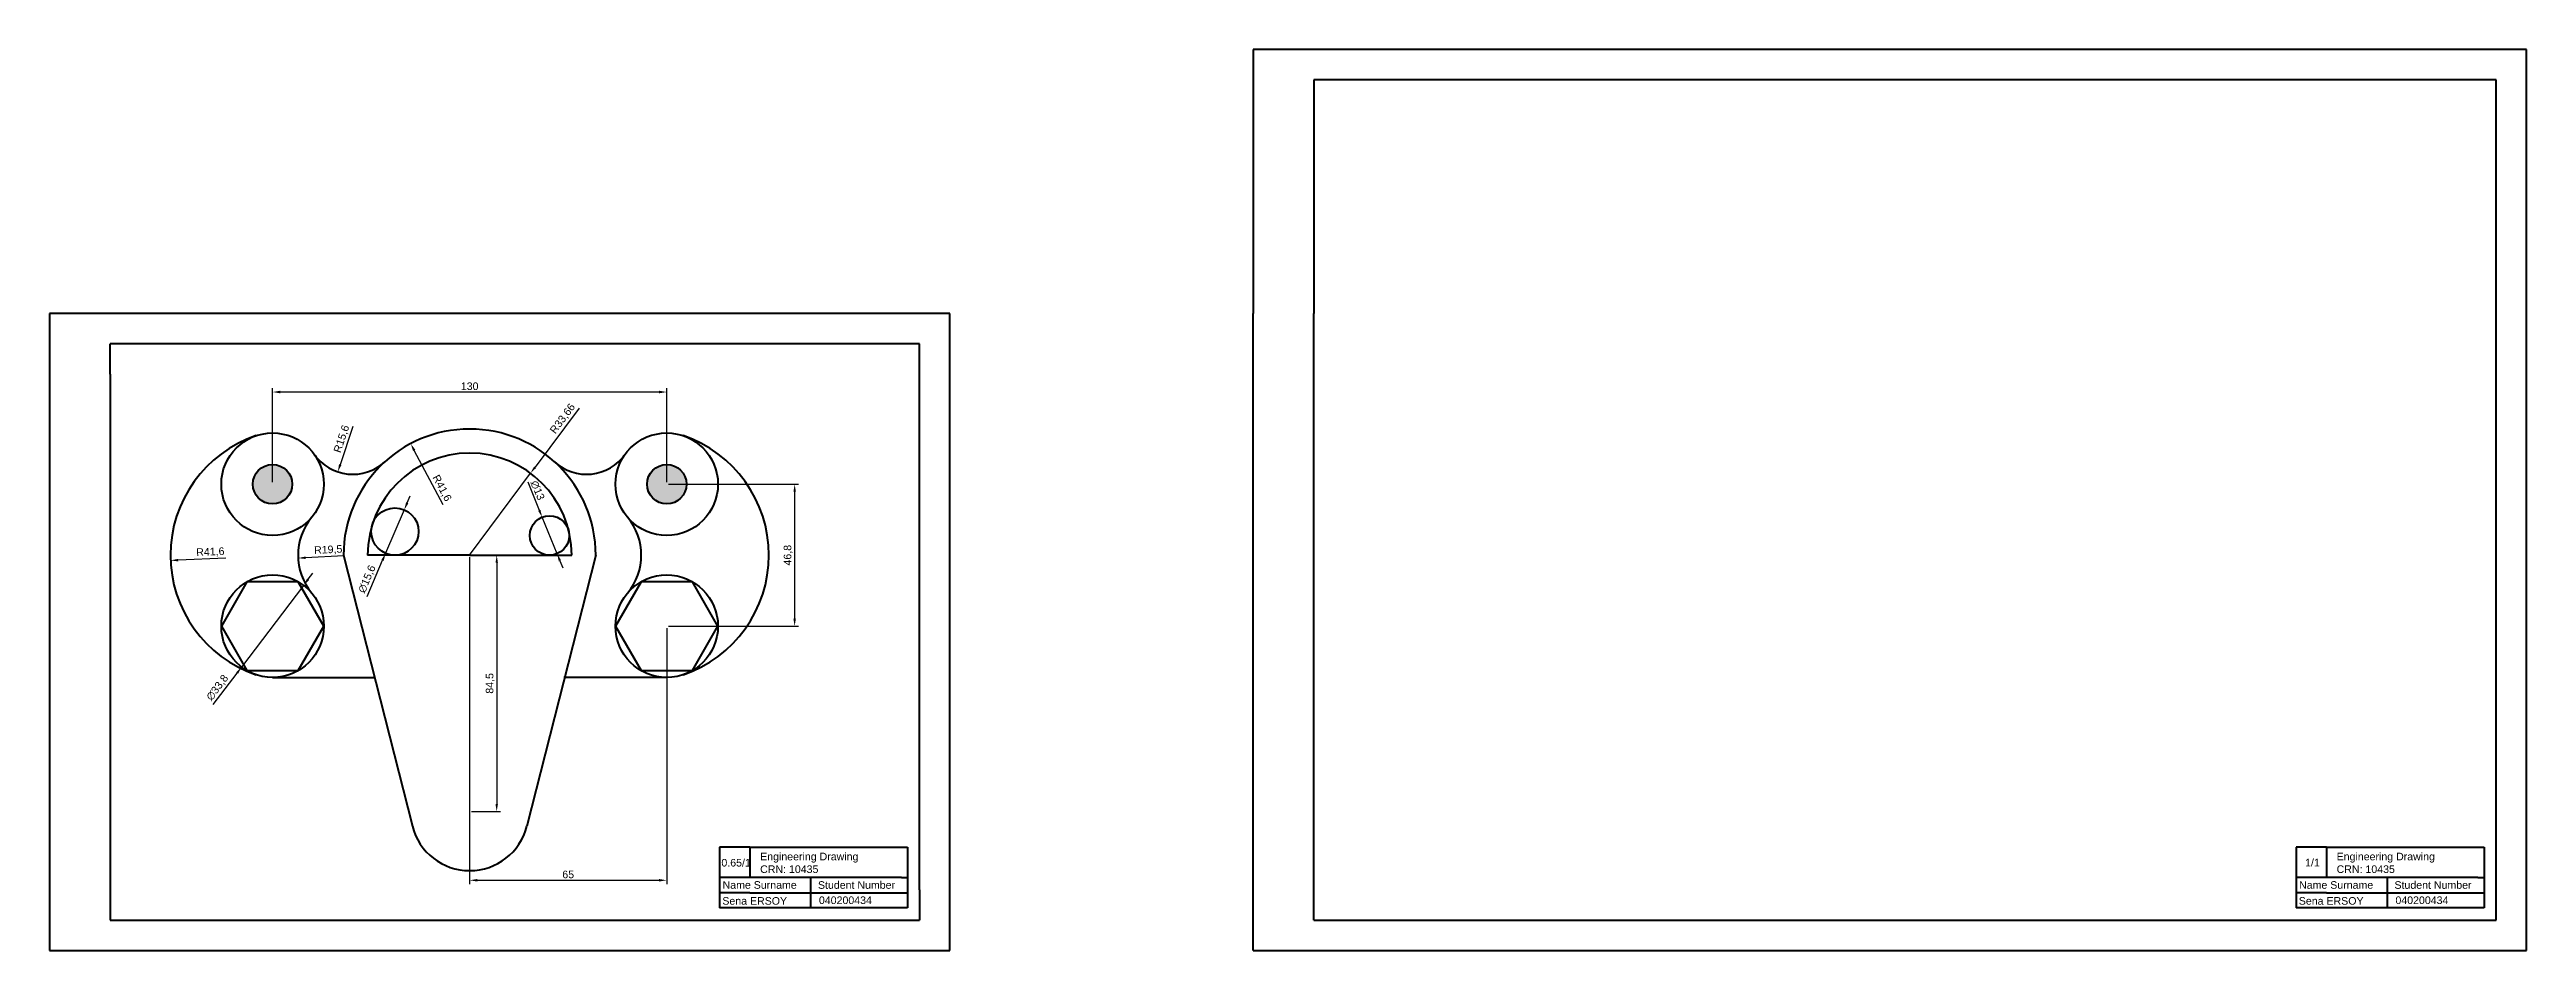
# Model space of a CAD drawing. Header units: millimetres. Extents: x 1695 to 2512, y 1940 to 2237.
import ezdxf

# ---------------------------------------------------------------- set-up
doc = ezdxf.new("R2010")
doc.units = ezdxf.units.MM
doc.layers.add('Dimension', color=10, linetype='Continuous', lineweight=25, plot=False)
doc.layers.add('Object', color=7, linetype='Continuous', lineweight=50, plot=False)
doc.layers.add('Letterhead', color=7, linetype='Continuous', lineweight=100)
doc.styles.get("Standard").update_dxf_attribs({"font": 'arial.ttf'})
doc.dimstyles.new('ISO-25', dxfattribs={"dimtxt": 2.5, "dimasz": 2.5, "dimexe": 1.25, "dimexo": 0.625, "dimtad": 1, "dimtxsty": 'Standard', "dimcen": 2.5, "dimadec": 0, "dimazin": 0, "dimtfac": 1, "dimtmove": 0, "dimatfit": 3, "dimfxl": 1, "dimarcsym": 0})

# ---------------------------------------------------------------- blocks, each defined once
blk = doc.blocks.new('*D1')
at = {"layer": 'Defpoints', "color": 0, "transparency": 16777216}
for p in [(1768.46, 2123.76), (1768.46, 2093.36), (1898.46, 2093.36)]:
    blk.add_point(p, dxfattribs=at)
at = {"layer": 'Dimension', "color": 0, "lineweight": -2, "transparency": 16777216}
for p, q in [((1768.46, 2093.99), (1768.46, 2125.01)), ((1898.46, 2093.99), (1898.46, 2125.01)), ((1895.96, 2123.76), (1770.96, 2123.76))]:
    blk.add_line(p, q, dxfattribs=at)
at = {"layer": 'Dimension', "color": 0, "transparency": 16777216}
for points in [[(1770.96, 2124.18), (1770.96, 2123.34), (1768.46, 2123.76)], [(1895.96, 2124.18), (1895.96, 2123.34), (1898.46, 2123.76)]]:
    blk.add_solid(points, dxfattribs=at)
at = {"layer": 'Dimension', "color": 0, "transparency": 16777216, "insert": (1833.46, 2125.66), "char_height": 2.5, "attachment_point": 5}
blk.add_mtext('130', dxfattribs=at)
blk = doc.blocks.new('*D2')
at = {"layer": 'Defpoints', "color": 0, "transparency": 16777216}
for p in [(1833.46, 2069.96), (1833.46, 1985.46), (1842.38, 1985.46)]:
    blk.add_point(p, dxfattribs=at)
at = {"layer": 'Dimension', "color": 0, "lineweight": -2, "transparency": 16777216}
for p, q in [((1834.08, 2069.96), (1843.63, 2069.96)), ((1842.38, 2067.46), (1842.38, 1987.96)), ((1834.08, 1985.46), (1843.63, 1985.46))]:
    blk.add_line(p, q, dxfattribs=at)
at = {"layer": 'Dimension', "color": 0, "transparency": 16777216}
for points in [[(1841.97, 2067.46), (1842.8, 2067.46), (1842.38, 2069.96)], [(1841.97, 1987.96), (1842.8, 1987.96), (1842.38, 1985.46)]]:
    blk.add_solid(points, dxfattribs=at)
at = {"layer": 'Dimension', "color": 0, "transparency": 16777216, "insert": (1840.26, 2027.71), "char_height": 2.5, "attachment_point": 5, "rotation": 90}
blk.add_mtext('84,5', dxfattribs=at)
blk = doc.blocks.new('*D3')
at = {"layer": 'Defpoints', "color": 0, "transparency": 16777216}
for p in [(1857.36, 2082.48), (1862.29, 2070.45)]:
    blk.add_point(p, dxfattribs=at)
at = {"layer": 'Dimension', "color": 0, "lineweight": -2, "transparency": 16777216}
for p, q in [((1852.61, 2094.1), (1856.42, 2084.79)), ((1862.29, 2070.45), (1857.36, 2082.48)), ((1863.23, 2068.13), (1864.18, 2065.82))]:
    blk.add_line(p, q, dxfattribs=at)
at = {"layer": 'Dimension', "color": 0, "transparency": 16777216}
for points in [[(1856.8, 2084.95), (1856.03, 2084.64), (1857.36, 2082.48)], [(1863.62, 2068.29), (1862.85, 2067.98), (1862.29, 2070.45)]]:
    blk.add_solid(points, dxfattribs=at)
at = {"layer": 'Dimension', "color": 0, "transparency": 16777216, "insert": (1855.86, 2091.35), "char_height": 2.5, "attachment_point": 5, "rotation": 292.25156}
blk.add_mtext('∅13', dxfattribs=at)
blk = doc.blocks.new('*D4')
at = {"layer": 'Defpoints', "color": 0, "transparency": 16777216}
for p in [(1811.88, 2084.93), (1805.73, 2070.6)]:
    blk.add_point(p, dxfattribs=at)
at = {"layer": 'Dimension', "color": 0, "lineweight": -2, "transparency": 16777216}
for p, q in [((1811.88, 2084.93), (1805.73, 2070.6)), ((1812.87, 2087.23), (1813.85, 2089.53)), ((1799.63, 2056.39), (1804.74, 2068.3))]:
    blk.add_line(p, q, dxfattribs=at)
at = {"layer": 'Dimension', "color": 0, "transparency": 16777216}
for points in [[(1812.48, 2087.39), (1813.25, 2087.07), (1811.88, 2084.93)], [(1804.36, 2068.46), (1805.13, 2068.13), (1805.73, 2070.6)]]:
    blk.add_solid(points, dxfattribs=at)
at = {"layer": 'Dimension', "color": 0, "transparency": 16777216, "insert": (1799.7, 2062.05), "char_height": 2.5, "attachment_point": 5, "rotation": 66.78073}
blk.add_mtext('∅15,6', dxfattribs=at)
blk = doc.blocks.new('*D5')
at = {"layer": 'Defpoints', "color": 0, "transparency": 16777216}
for p in [(1853.54, 2096.97), (1833.46, 2069.96)]:
    blk.add_point(p, dxfattribs=at)
at = {"layer": 'Dimension', "color": 0, "lineweight": -2, "transparency": 16777216}
for p, q in [((1869.54, 2118.49), (1855.03, 2098.98)), ((1833.46, 2069.96), (1853.54, 2096.97))]:
    blk.add_line(p, q, dxfattribs=at)
at = {"layer": 'Dimension', "color": 0, "transparency": 16777216}
blk.add_solid([(1854.7, 2099.23), (1855.37, 2098.73), (1853.54, 2096.97)], dxfattribs=at)
at = {"layer": 'Dimension', "color": 0, "transparency": 16777216, "insert": (1864.23, 2114.91), "char_height": 2.5, "attachment_point": 5, "rotation": 53.36569}
blk.add_mtext('R33,66', dxfattribs=at)
blk = doc.blocks.new('*D6')
at = {"layer": 'Defpoints', "color": 0, "transparency": 16777216}
for p in [(1814, 2106.74), (1833.46, 2069.96)]:
    blk.add_point(p, dxfattribs=at)
at = {"layer": 'Dimension', "color": 0, "lineweight": -2, "transparency": 16777216}
blk.add_line((1824.69, 2086.53), (1815.17, 2104.53), dxfattribs=at)
at = {"layer": 'Dimension', "color": 0, "transparency": 16777216}
blk.add_solid([(1815.54, 2104.72), (1814.8, 2104.33), (1814, 2106.74)], dxfattribs=at)
at = {"layer": 'Dimension', "color": 0, "transparency": 16777216, "insert": (1824.2, 2092.01), "char_height": 2.5, "attachment_point": 5, "rotation": 297.88077}
blk.add_mtext('R41,6', dxfattribs=at)
blk = doc.blocks.new('*D7')
at = {"layer": 'Defpoints', "color": 0, "transparency": 16777216}
for p in [(1898.46, 2093.36), (1898.46, 2046.56), (1940.66, 2046.56)]:
    blk.add_point(p, dxfattribs=at)
at = {"layer": 'Dimension', "color": 0, "lineweight": -2, "transparency": 16777216}
for p, q in [((1899.08, 2093.36), (1941.91, 2093.36)), ((1940.66, 2090.86), (1940.66, 2049.06)), ((1899.08, 2046.56), (1941.91, 2046.56))]:
    blk.add_line(p, q, dxfattribs=at)
at = {"layer": 'Dimension', "color": 0, "transparency": 16777216}
for points in [[(1940.24, 2090.86), (1941.07, 2090.86), (1940.66, 2093.36)], [(1940.24, 2049.06), (1941.07, 2049.06), (1940.66, 2046.56)]]:
    blk.add_solid(points, dxfattribs=at)
at = {"layer": 'Dimension', "color": 0, "transparency": 16777216, "insert": (1938.53, 2069.96), "char_height": 2.5, "attachment_point": 5, "rotation": 90}
blk.add_mtext('46,8', dxfattribs=at)
blk = doc.blocks.new('*D8')
at = {"layer": 'Defpoints', "color": 0, "transparency": 16777216}
for p in [(1778.67, 2060.03), (1758.25, 2033.1)]:
    blk.add_point(p, dxfattribs=at)
at = {"layer": 'Dimension', "color": 0, "lineweight": -2, "transparency": 16777216}
for p, q in [((1778.67, 2060.03), (1758.25, 2033.1)), ((1780.18, 2062.02), (1781.69, 2064.01)), ((1748.9, 2020.77), (1756.73, 2031.11))]:
    blk.add_line(p, q, dxfattribs=at)
at = {"layer": 'Dimension', "color": 0, "transparency": 16777216}
for points in [[(1779.85, 2062.27), (1780.51, 2061.77), (1778.67, 2060.03)], [(1756.4, 2031.36), (1757.07, 2030.85), (1758.25, 2033.1)]]:
    blk.add_solid(points, dxfattribs=at)
at = {"layer": 'Dimension', "color": 0, "transparency": 16777216, "insert": (1750.33, 2026.25), "char_height": 2.5, "attachment_point": 5, "rotation": 52.825}
blk.add_mtext('∅33,8', dxfattribs=at)
blk = doc.blocks.new('*D9')
at = {"layer": 'Defpoints', "color": 0, "transparency": 16777216}
for p in [(1734.8, 2068.24), (1776.36, 2069.96)]:
    blk.add_point(p, dxfattribs=at)
at = {"layer": 'Dimension', "color": 0, "lineweight": -2, "transparency": 16777216}
blk.add_line((1753.08, 2069), (1737.3, 2068.34), dxfattribs=at)
at = {"layer": 'Dimension', "color": 0, "transparency": 16777216}
blk.add_solid([(1737.28, 2068.76), (1737.32, 2067.92), (1734.8, 2068.24)], dxfattribs=at)
at = {"layer": 'Dimension', "color": 0, "transparency": 16777216, "insert": (1747.93, 2070.91), "char_height": 2.5, "attachment_point": 5, "rotation": 2.37889}
blk.add_mtext('R41,6', dxfattribs=at)
blk = doc.blocks.new('*D10')
at = {"layer": 'Defpoints', "color": 0, "transparency": 16777216}
for p in [(1776.86, 2069), (1796.34, 2069.96)]:
    blk.add_point(p, dxfattribs=at)
at = {"layer": 'Dimension', "color": 0, "lineweight": -2, "transparency": 16777216}
blk.add_line((1792, 2069.75), (1779.36, 2069.12), dxfattribs=at)
at = {"layer": 'Dimension', "color": 0, "transparency": 16777216}
blk.add_solid([(1779.34, 2069.54), (1779.38, 2068.71), (1776.86, 2069)], dxfattribs=at)
at = {"layer": 'Dimension', "color": 0, "transparency": 16777216, "insert": (1786.82, 2071.62), "char_height": 2.5, "attachment_point": 5, "rotation": 2.84035}
blk.add_mtext('R19,5', dxfattribs=at)
blk = doc.blocks.new('*D11')
at = {"layer": 'Defpoints', "color": 0, "transparency": 16777216}
for p in [(1794.92, 2112.23), (1789.97, 2097.44)]:
    blk.add_point(p, dxfattribs=at)
at = {"layer": 'Dimension', "color": 0, "lineweight": -2, "transparency": 16777216}
blk.add_line((1794.97, 2112.39), (1790.76, 2099.81), dxfattribs=at)
at = {"layer": 'Dimension', "color": 0, "transparency": 16777216}
blk.add_solid([(1790.37, 2099.94), (1791.16, 2099.68), (1789.97, 2097.44)], dxfattribs=at)
at = {"layer": 'Dimension', "color": 0, "transparency": 16777216, "insert": (1791.35, 2108.26), "char_height": 2.5, "attachment_point": 5, "rotation": 71.50692}
blk.add_mtext('R15,6', dxfattribs=at)
blk = doc.blocks.new('*D12')
at = {"layer": 'Defpoints', "color": 0, "transparency": 16777216}
for p in [(1833.46, 2069.96), (1898.46, 2046.56), (1898.46, 1962.79)]:
    blk.add_point(p, dxfattribs=at)
at = {"layer": 'Dimension', "color": 0, "lineweight": -2, "transparency": 16777216}
for p, q in [((1833.46, 2069.34), (1833.46, 1961.54)), ((1898.46, 2045.94), (1898.46, 1961.54)), ((1835.96, 1962.79), (1895.96, 1962.79))]:
    blk.add_line(p, q, dxfattribs=at)
at = {"layer": 'Dimension', "color": 0, "transparency": 16777216}
for points in [[(1835.96, 1963.21), (1835.96, 1962.38), (1833.46, 1962.79)], [(1895.96, 1963.21), (1895.96, 1962.38), (1898.46, 1962.79)]]:
    blk.add_solid(points, dxfattribs=at)
at = {"layer": 'Dimension', "color": 0, "transparency": 16777216, "insert": (1865.96, 1964.7), "char_height": 2.5, "attachment_point": 5}
blk.add_mtext('65', dxfattribs=at)

msp = doc.modelspace()

# ---------------------------------------------------------------- hatches: boundary and pattern name
at = {"layer": 'Object', "true_color": 0x14902c}
h = msp.add_hatch(color=104, dxfattribs=at)
h.dxf.hatch_style = 1
h.paths.add_polyline_path([(1774.957, 2093.364, 1), (1761.957, 2093.364, 1)])
at = {"layer": 'Object', "true_color": 0x1e2285}
h = msp.add_hatch(color=166, dxfattribs=at)
h.dxf.hatch_style = 1
h.paths.add_polyline_path([(1904.957, 2093.364, 1), (1891.957, 2093.364, 1)])

# ---------------------------------------------------------------- linework, layer by layer
at = {"layer": 'Letterhead'}
for p, q in [((2511.884, 2236.663), (2091.884, 2236.663)), ((2091.884, 2236.663), (2091.884, 2149.663)), ((2511.884, 1939.663), (2511.884, 2236.663)), ((2111.884, 2226.663), (2111.884, 2149.663)), ((2501.884, 2226.663), (2111.884, 2226.663)), ((2501.884, 1949.663), (2501.884, 2226.663)), ((1694.884, 2149.663), (1694.884, 1939.663)), ((1991.884, 2149.663), (1694.884, 2149.663)), ((1991.884, 1939.663), (1991.884, 2149.663)), ((2091.884, 1939.663), (2091.884, 2149.663)), ((2111.884, 1949.663), (2111.884, 2149.663)), ((1981.884, 2139.663), (1714.884, 2139.663)), ((1714.884, 2129.663), (1714.884, 2139.663)), ((1981.884, 2129.663), (1981.884, 2139.663)), ((1714.884, 2129.663), (1714.884, 1959.663)), ((1981.884, 1959.663), (1981.884, 2129.663)), ((1925.884, 1973.663), (1915.884, 1973.663)), ((1915.884, 1973.663), (1915.884, 1953.663)), ((1925.884, 1973.663), (1977.884, 1973.663)), ((1925.884, 1973.663), (1925.884, 1963.663)), ((1977.884, 1973.663), (1977.884, 1953.663)), ((2445.884, 1973.663), (2435.884, 1973.663)), ((2435.884, 1973.663), (2435.884, 1953.663)), ((2445.884, 1973.663), (2497.884, 1973.663)), ((2445.884, 1973.663), (2445.884, 1963.663)), ((2497.884, 1973.663), (2497.884, 1953.663)), ((1925.884, 1963.663), (1915.884, 1963.663)), ((1975.884, 1963.663), (1925.884, 1963.663)), ((1945.884, 1963.663), (1945.884, 1953.663)), ((1975.884, 1963.663), (1977.884, 1963.663)), ((2445.884, 1963.663), (2435.884, 1963.663)), ((2495.884, 1963.663), (2445.884, 1963.663)), ((2465.884, 1963.663), (2465.884, 1953.663)), ((2495.884, 1963.663), (2497.884, 1963.663)), ((1714.884, 1959.663), (1714.884, 1949.663)), ((1925.884, 1958.663), (1915.884, 1958.663)), ((1925.884, 1953.663), (1915.884, 1953.663)), ((1925.884, 1958.663), (1977.884, 1958.663)), ((1977.884, 1953.663), (1925.884, 1953.663)), ((1981.884, 1959.663), (1981.884, 1949.663)), ((2445.884, 1958.663), (2435.884, 1958.663)), ((2445.884, 1953.663), (2435.884, 1953.663)), ((2445.884, 1958.663), (2497.884, 1958.663)), ((2497.884, 1953.663), (2445.884, 1953.663)), ((1714.884, 1949.663), (1981.884, 1949.663)), ((2111.884, 1949.663), (2501.884, 1949.663)), ((1694.884, 1939.663), (1991.884, 1939.663)), ((2091.884, 1939.663), (2511.884, 1939.663))]:
    msp.add_line(p, q, dxfattribs=at)
at = {"layer": 'Object'}
for p, q in [((1791.857, 2069.964), (1814.558, 1980.66)), ((1833.457, 2069.964), (1799.8, 2069.964)), ((1833.457, 2069.964), (1867.114, 2069.964)), ((1875.057, 2069.964), (1852.356, 1980.66)), ((1768.457, 2029.664), (1802.397, 2029.664)), ((1898.457, 2029.664), (1864.517, 2029.664)), ((1852.957, 1985.464), (1852.957, 1985.464))]:
    msp.add_line(p, q, dxfattribs=at)
for points in [[(1760.007, 2061.2), (1751.557, 2046.564), (1760.007, 2031.928), (1776.907, 2031.928), (1785.357, 2046.564), (1776.907, 2061.2)], [(1890.007, 2061.2), (1881.557, 2046.564), (1890.007, 2031.928), (1906.907, 2031.928), (1915.357, 2046.564), (1906.907, 2061.2)]]:
    msp.add_lwpolyline(points, close=True, dxfattribs=at)
for centre, radius in [((1768.457, 2093.364), 16.9), ((1898.457, 2093.364), 16.9), ((1768.457, 2093.364), 6.5), ((1898.457, 2093.364), 6.5), ((1808.805, 2077.764), 7.8), ((1859.825, 2076.464), 6.5), ((1768.457, 2046.564), 16.9), ((1898.457, 2046.564), 16.9)]:
    msp.add_circle(centre, radius, dxfattribs=at)
for centre, radius, start, end in [((1776.365, 2069.964), 41.6, 108.671718, 251.328282), ((1833.457, 2069.964), 41.6, 0, 180), ((1890.55, 2069.964), 41.6, 288.671718, 71.328282), ((1794.919, 2112.233), 15.6, 215.49098, 312.356851), ((1833.457, 2069.964), 33.657, 0, 180), ((1776.365, 2069.964), 41.6, 46.669408, 46.699948), ((1871.995, 2112.233), 15.6, 227.643149, 324.50902), ((1890.55, 2069.964), 41.6, 133.300052, 133.330592), ((1796.339, 2069.964), 19.5, 139.994799, 220.005201), ((1870.575, 2069.964), 19.5, 319.994799, 40.005201), ((1833.457, 1985.464), 19.5, 194.262469, 345.737531)]:
    msp.add_arc(centre, radius, start, end, dxfattribs=at)

# ---------------------------------------------------------------- texts
at = {"layer": 'Letterhead', "char_height": 2.5, "attachment_point": 1}
for s, width, insert in [('0.65/1', 5.87878, (1916.491, 1969.826)), ('Engineering Drawing\\PCRN: 10435', 34.36186, (1929.271, 1971.874)), ('1/1', 5.87878, (2438.862, 1969.871)), ('Engineering Drawing\\PCRN: 10435', 34.36186, (2449.271, 1971.874)), ('Name Surname', 25.15071, (1916.885, 1962.499)), ('Student Number', 26, (1948.345, 1962.482)), ('Name Surname', 25.15071, (2436.885, 1962.499)), ('Student Number', 26, (2468.345, 1962.482)), ('Sena ERSOY', 31, (1916.799, 1957.243)), ('040200434', 31, (1948.66, 1957.466)), ('Sena ERSOY', 31, (2436.799, 1957.243)), ('040200434', 31, (2468.66, 1957.466))]:
    msp.add_mtext_dynamic_manual_height_columns(s, width=width, gutter_width=12.5, heights=[0], dxfattribs=dict(at, insert=insert))

# ---------------------------------------------------------------- dimensions: what is measured, and where the dimension line sits
at = {"layer": 'Dimension'}
for base, p1, p2, picture, middle in [((1768.457, 2123.759), (1898.457, 2093.364), (1768.457, 2093.364), '*D1', (1833.457, 2125.662)), ((1898.457, 1962.794), (1833.457, 2069.964), (1898.457, 2046.564), '*D12', (1865.957, 1964.696))]:
    dim = msp.add_linear_dim(base=base, p1=p1, p2=p2, dimstyle='ISO-25', dxfattribs=at)
    dim.commit()
    dim.dimension.update_dxf_attribs({"geometry": picture, "text_midpoint": middle})
for center, mpoint, picture, middle in [((1833.457, 2069.964), (1853.54, 2096.973), '*D5', (1865.935, 2113.641)), ((1794.919, 2112.233), (1789.971, 2097.438), '*D11', (1793.363, 2107.582)), ((1833.457, 2069.964), (1814.004, 2106.735), '*D6', (1822.321, 2091.014)), ((1776.365, 2069.964), (1734.801, 2068.237), '*D9', (1748.02, 2068.787)), ((1796.339, 2069.964), (1776.863, 2068.998), '*D10', (1786.928, 2069.497))]:
    dim = msp.add_radius_dim(center=center, mpoint=mpoint, dimstyle='ISO-25', dxfattribs=at)
    dim.commit()
    dim.dimension.update_dxf_attribs({"geometry": picture, "text_midpoint": middle, "dimtype": 164})
for p1, p2, picture, middle in [((1862.286, 2070.448), (1857.363, 2082.48), '*D3', (1855.865, 2091.349)), ((1811.88, 2084.932), (1805.73, 2070.596), '*D4', (1799.703, 2062.048)), ((1778.669, 2060.03), (1758.245, 2033.098), '*D8', (1750.333, 2026.254))]:
    dim = msp.add_diameter_dim_2p(p1=p1, p2=p2, dimstyle='ISO-25', dxfattribs=at)
    dim.commit()
    dim.dimension.update_dxf_attribs({"geometry": picture, "text_midpoint": middle})
for base, p1, p2, picture, middle in [((1940.658, 2046.564), (1898.457, 2093.364), (1898.457, 2046.564), '*D7', (1938.531, 2069.964)), ((1842.383, 1985.464), (1833.457, 2069.964), (1833.457, 1985.464), '*D2', (1840.255, 2027.714))]:
    dim = msp.add_linear_dim(base=base, p1=p1, p2=p2, angle=90, dimstyle='ISO-25', dxfattribs=at)
    dim.commit()
    dim.dimension.update_dxf_attribs({"geometry": picture, "text_midpoint": middle})

doc.saveas('drawing.dxf')
